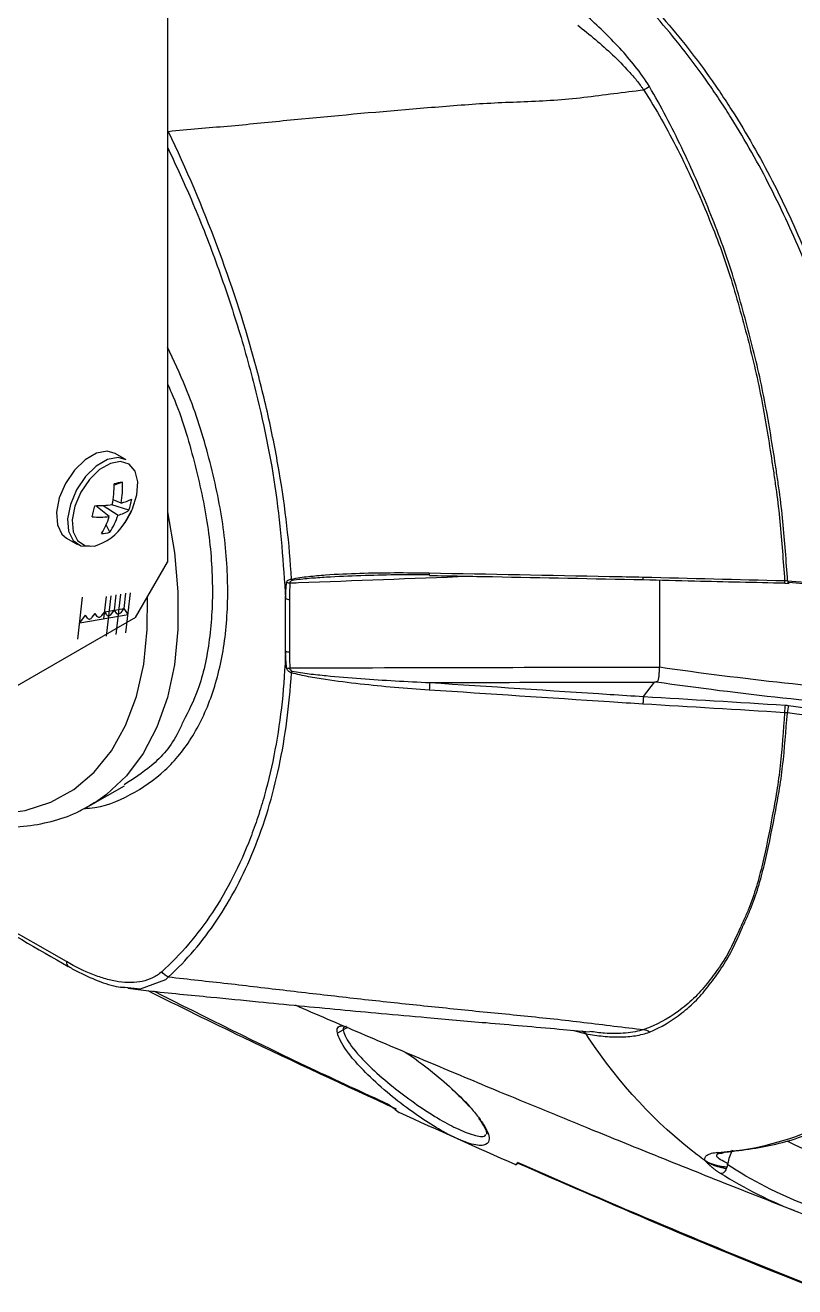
# Model space of a CAD drawing. Extents: x 9.3 to 87.2, y 1.1 to 68.8.
# Drawn here: x 58.481 to 60.612, y 1.267 to 4.759 of the extents above; entities that cross this region are included whole.
import ezdxf

# ---------------------------------------------------------------- set-up
doc = ezdxf.new("R2010")
doc.units = 0
doc.header["$MEASUREMENT"] = 0
doc.layers.add('OBJECT', color=7, linetype='CONTINUOUS')

msp = doc.modelspace()

# ---------------------------------------------------------------- linework, layer by layer
at = {"layer": 'OBJECT'}
for p, q in [((58.8751, 8.6006), (58.8751, 3.2727)), ((58.7612, 3.5556), (58.7305, 3.5733)), ((58.7504, 3.4937), (58.7275, 3.4855)), ((58.714, 3.3986), (58.6769, 3.429)), ((58.6786, 3.4275), (58.6779, 3.429)), ((58.6974, 3.4296), (58.7385, 3.4031)), ((58.7685, 3.4164), (58.721, 3.4317)), ((58.747, 3.4363), (58.7246, 3.445)), ((58.7154, 3.3557), (58.7052, 3.3756)), ((58.5955, 3.3395), (58.6262, 3.3218)), ((58.7867, 3.1196), (58.8751, 3.2727)), ((60.2372, 3.2233), (60.2372, 2.9816)), ((60.5846, 3.2142), (60.5969, 3.2138)), ((60.5924, 3.2212), (60.7807, 3.2069)), ((58.7068, 3.0676), (58.7194, 3.179)), ((58.7281, 3.1399), (58.7328, 3.1818)), ((58.7336, 3.0721), (58.7462, 3.1836)), ((58.7549, 3.1445), (58.7596, 3.1864)), ((58.7603, 3.0767), (58.7729, 3.1881)), ((58.6272, 3.0596), (58.6403, 3.1753)), ((58.6992, 3.1161), (58.7062, 3.1778)), ((58.7014, 3.1354), (58.7549, 3.1445)), ((58.7471, 3.1337), (58.7549, 3.1445)), ((58.766, 3.1275), (58.7549, 3.1445)), ((58.7605, 3.136), (58.7549, 3.1445)), ((59.2134, 3.1696), (59.2134, 3.0244)), ((58.7867, 3.1196), (57.9823, 2.6552)), ((58.6323, 3.1047), (58.766, 3.1275)), ((58.6323, 3.1047), (58.6479, 3.1263)), ((58.6535, 3.1178), (58.6479, 3.1263)), ((58.6669, 3.12), (58.6746, 3.1308)), ((58.6802, 3.1223), (58.6746, 3.1308)), ((58.6936, 3.1246), (58.7014, 3.1354)), ((58.707, 3.1269), (58.7014, 3.1354)), ((58.7203, 3.1292), (58.7281, 3.1399)), ((58.7337, 3.1314), (58.7281, 3.1399)), ((60.1933, 2.9007), (60.2237, 2.9407)), ((58.5954, 2.1667), (57.7627, 2.6434)), ((58.6621, 2.5995), (58.7563, 2.6539)), ((58.6728, 2.6059), (58.6621, 2.5995)), ((58.7438, 2.0974), (58.7576, 2.0961)), ((58.7576, 2.0961), (58.7657, 2.0953)), ((59.3739, 1.9842), (59.3457, 1.969)), ((59.9966, 1.9767), (60.0342, 1.967)), ((60.0342, 1.967), (60.0245, 1.9742)), ((60.0414, 1.9561), (60.0342, 1.967)), ((59.8464, 1.6085), (59.8398, 1.6042))]:
    msp.add_line(p, q, dxfattribs=at)
at = {"layer": 'OBJECT', "flags": 128}
for points in [[(58.7305, 3.5733), (58.7084, 3.5796), (58.6787, 3.5742), (58.6473, 3.5561), (58.6176, 3.5272), (58.5928, 3.4906), (58.5756, 3.4503), (58.5679, 3.4106), (58.5704, 3.376), (58.5831, 3.35), (58.5955, 3.3395)], [(58.7612, 3.5556), (58.7391, 3.5619), (58.7094, 3.5565), (58.678, 3.5384), (58.6483, 3.5095), (58.6235, 3.4729), (58.6063, 3.4326), (58.5985, 3.3929), (58.6011, 3.3583), (58.6137, 3.3323), (58.635, 3.3179), (58.6626, 3.3166), (58.6626, 3.3166)], [(58.7767, 3.4162), (58.7785, 3.4202), (58.7905, 3.4588), (58.793, 3.4948), (58.7857, 3.5241), (58.7693, 3.5436), (58.7456, 3.5512), (58.7173, 3.5461), (58.6873, 3.5288), (58.659, 3.5012), (58.6353, 3.4663), (58.6189, 3.4279), (58.6116, 3.3901), (58.614, 3.357), (58.6261, 3.3323), (58.6463, 3.3185), (58.6727, 3.3172), (58.6727, 3.3172)], [(58.8751, 3.4122), (58.8945, 3.2995), (58.9043, 3.1903), (58.9043, 3.0861), (58.8945, 2.9882), (58.8751, 2.8977), (58.8462, 2.8157), (58.8082, 2.7431), (58.7615, 2.6808), (58.7068, 2.6296), (58.6728, 2.6059)], [(58.7547, 3.3781), (58.7582, 3.383), (58.7767, 3.4162)], [(60.5959, 3.2164), (60.5953, 3.2151), (60.5947, 3.2144), (60.5941, 3.2142), (60.594, 3.2142)], [(58.0307, 2.6831), (58.0629, 2.6652), (58.1519, 2.6237), (58.2394, 2.5946), (58.3242, 2.5784), (58.4052, 2.5752), (58.4815, 2.5851), (58.552, 2.608), (58.6158, 2.6435), (58.672, 2.6913), (58.7201, 2.7506), (58.7593, 2.8208), (58.7892, 2.9009), (58.8093, 2.9899), (58.8194, 3.0866), (58.8199, 3.1771)], [(59.2022, 3.0269), (59.2022, 3.0514), (59.2022, 3.1494), (59.2022, 3.1722)], [(58.6535, 3.1178), (58.6547, 3.1163), (58.6562, 3.1153), (58.6579, 3.1149), (58.6597, 3.1149), (58.6616, 3.1155), (58.6635, 3.1166), (58.6652, 3.1181), (58.6669, 3.12)], [(58.6936, 3.1246), (58.692, 3.1227), (58.6902, 3.1211), (58.6883, 3.12), (58.6865, 3.1195), (58.6847, 3.1194), (58.683, 3.1199), (58.6815, 3.1209), (58.6802, 3.1223)], [(58.707, 3.1269), (58.7082, 3.1254), (58.7097, 3.1244), (58.7114, 3.124), (58.7132, 3.124), (58.7151, 3.1246), (58.7169, 3.1257), (58.7187, 3.1272), (58.7203, 3.1292)], [(58.7471, 3.1337), (58.7455, 3.1318), (58.7437, 3.1302), (58.7418, 3.1292), (58.7399, 3.1286), (58.7381, 3.1285), (58.7364, 3.129), (58.735, 3.13), (58.7337, 3.1314)], [(58.7657, 2.0953), (58.8009, 2.0919), (58.8705, 2.1177), (58.8783, 2.1246), (58.8783, 2.1246), (58.8783, 2.1246)], [(60.3634, 1.6163), (60.3639, 1.6159), (60.3644, 1.6155)]]:
    msp.add_lwpolyline(points, dxfattribs=at)
at = {"layer": 'OBJECT'}
for centre, radius, start, end in [((58.8689, 2.7717), 0.7318, 99.3188, 101.1409), ((58.4943, 3.4803), 0.2565, 350.113, 3.0017), ((58.4227, 3.4874), 0.3048, 349.4931, 0.4106), ((57.8549, 3.6206), 0.8416, 344.6622, 346.839), ((58.6751, 3.8181), 0.3891, 269.8976, 276.9891), ((58.7238, 3.5423), 0.1085, 282.32, 298.9849), ((58.5968, 3.4765), 0.182, 340.7113, 350.7899), ((58.6865, 3.6708), 0.2735, 265.8223, 275.7805), ((58.5077, 3.4646), 0.2166, 328.5663, 342.2823), ((58.5515, 3.4652), 0.1971, 326.2464, 341.6173), ((58.7173, 3.4912), 0.0907, 283.5239, 304.3652), ((58.5754, 3.507), 0.2208, 324.2814, 335.724), ((58.6335, 3.4558), 0.144, 285.7951, 327.3256), ((58.6859, 3.4534), 0.102, 273.6795, 286.7807), ((59.2136, 3.239), 0.0239, 249.2195, 270.5136), ((59.2467, 3.2359), 0.0299, 200.2879, 208.2701), ((59.6154, 3.2411), 0.0154, 173.5579, 200.0898), ((60.6002, 3.22), 0.0164, 173.7402, 198.5651), ((60.602, 3.2197), 0.00973, 171.5913, 214.8022), ((59.2125, 3.1915), 0.0219, 242.0656, 272.3126), ((59.2125, 3.0462), 0.0219, 242.0686, 272.3098), ((59.2127, 3.0024), 0.0235, 251.1004, 272.6924), ((59.1454, 2.9968), 0.0793, 337.4834, 340.9721), ((59.8836, 2.9089), 0.2836, 173.8347, 178.0689), ((60.845, 2.8489), 0.2612, 173.8296, 178.4608), ((60.6752, 2.8525), 0.0837, 163.7088, 178.1708), ((60.5422, 1.5886), 0.1174, 151.5319, 170.4531), ((61.1827, 2.8394), 1.3101, 243.1038, 277.5553)]:
    msp.add_arc(centre, radius, start, end, dxfattribs=at)
for points, knots in [([(60.0923, 4.9336), (60.1191, 4.9103), (60.1454, 4.8858), (60.1841, 4.8472), (60.1968, 4.834), (60.2219, 4.8073), (60.2343, 4.7937), (60.2707, 4.7523), (60.2942, 4.7238), (60.3398, 4.6654), (60.3619, 4.6355), (60.3942, 4.5896), (60.4047, 4.5741), (60.4255, 4.5427), (60.4358, 4.5268), (60.4658, 4.479), (60.485, 4.4467), (60.5399, 4.3494), (60.5732, 4.2835), (60.6192, 4.1834), (60.6339, 4.1498), (60.662, 4.0823), (60.6754, 4.0483), (60.7132, 3.9467), (60.7352, 3.8795), (60.7742, 3.7457), (60.7911, 3.6793), (60.8127, 3.5801), (60.8193, 3.5471), (60.8312, 3.4814), (60.8365, 3.4486), (60.8414, 3.4159)], [0, 0, 0, 0, 0.0625, 0.0625, 0.09375, 0.09375, 0.125, 0.125, 0.1875, 0.1875, 0.25, 0.25, 0.28125, 0.28125, 0.3125, 0.3125, 0.375, 0.375, 0.5, 0.5, 0.5625, 0.5625, 0.625, 0.625, 0.75, 0.75, 0.875, 0.875, 0.9375, 0.9375, 1, 1, 1, 1]), ([(60.8289, 3.4174), (60.8241, 3.4498), (60.8188, 3.4823), (60.8069, 3.5475), (60.8004, 3.5801), (60.7788, 3.6784), (60.762, 3.7443), (60.7232, 3.8768), (60.7013, 3.9435), (60.6638, 4.0441), (60.6504, 4.0778), (60.6226, 4.1447), (60.608, 4.1779), (60.5623, 4.2771), (60.5293, 4.3425), (60.4749, 4.439), (60.456, 4.4709), (60.4262, 4.5184), (60.4161, 4.5342), (60.3955, 4.5653), (60.3851, 4.5807), (60.3532, 4.6263), (60.3314, 4.656), (60.2863, 4.714), (60.2631, 4.7423), (60.2151, 4.7973), (60.1903, 4.824), (60.1522, 4.8625), (60.1393, 4.8751), (60.1198, 4.8934), (60.11, 4.9025), (60.0985, 4.9128), (60.0935, 4.9172), (60.0902, 4.9202), (60.0886, 4.9216), (60.0869, 4.9231)], [0, 0, 0, 0, 0.0625, 0.0625, 0.125, 0.125, 0.25, 0.25, 0.375, 0.375, 0.4375, 0.4375, 0.5, 0.5, 0.625, 0.625, 0.6875, 0.6875, 0.71875, 0.71875, 0.75, 0.75, 0.8125, 0.8125, 0.875, 0.875, 0.9375, 0.9375, 0.96875, 0.96875, 0.984375, 0.992188, 0.996094, 0.996094, 1, 1, 1, 1]), ([(60.2095, 4.589), (60.1977, 4.6089), (60.1845, 4.6272), (60.1568, 4.6623), (60.1423, 4.6791), (60.1125, 4.7114), (60.0972, 4.7271), (60.066, 4.7575), (60.0501, 4.7723), (60.0342, 4.7866)], [0, 0, 0, 0, 0.25, 0.25, 0.5, 0.5, 0.75, 0.75, 1, 1, 1, 1]), ([(60.0111, 4.759), (60.0275, 4.7462), (60.044, 4.7329), (60.0762, 4.7056), (60.0921, 4.6915), (60.1232, 4.6622), (60.1384, 4.647), (60.1602, 4.6228), (60.1674, 4.6146), (60.1777, 4.6017), (60.1811, 4.5974), (60.1861, 4.5907), (60.1877, 4.5885), (60.191, 4.5839), (60.1926, 4.5816), (60.1941, 4.5793)], [0, 0, 0, 0, 0.25, 0.25, 0.5, 0.5, 0.75, 0.75, 0.875, 0.875, 0.9375, 0.9375, 0.96875, 0.96875, 1, 1, 1, 1]), ([(60.1941, 4.5793), (60.1664, 4.5759), (60.1387, 4.5725), (60.0834, 4.5655), (60.0557, 4.5618), (60.0004, 4.5553), (59.9729, 4.5526), (59.9178, 4.549), (59.8904, 4.5478), (59.8355, 4.5456), (59.8081, 4.5446), (59.7532, 4.5419), (59.7258, 4.5401), (59.6709, 4.536), (59.6435, 4.5338), (59.5887, 4.5294), (59.5613, 4.5272), (59.4244, 4.5157), (59.3149, 4.5056), (59.1783, 4.4922), (59.151, 4.4895), (59.0964, 4.484), (59.0691, 4.4813), (58.9872, 4.4742), (58.9327, 4.4702), (58.8781, 4.4643)], [0, 0, 0, 0, 0.0625, 0.0625, 0.125, 0.125, 0.1875, 0.1875, 0.25, 0.25, 0.3125, 0.3125, 0.375, 0.375, 0.4375, 0.4375, 0.5, 0.5, 0.75, 0.75, 0.8125, 0.8125, 0.875, 0.875, 1, 1, 1, 1]), ([(60.1942, 4.5792), (60.2288, 4.5256), (60.2598, 4.4703), (60.3027, 4.3854), (60.3164, 4.3568), (60.3428, 4.2991), (60.3554, 4.2701), (60.3795, 4.2121), (60.3912, 4.1831), (60.4131, 4.1251), (60.4231, 4.0959), (60.4415, 4.0373), (60.4501, 4.0079), (60.4665, 3.9493), (60.4743, 3.9202), (60.4892, 3.8623), (60.4963, 3.8335), (60.5093, 3.7763), (60.5153, 3.7478), (60.5316, 3.6627), (60.5406, 3.6064), (60.5512, 3.5368), (60.5532, 3.5229), (60.5573, 3.4952), (60.5593, 3.4814), (60.565, 3.44), (60.5681, 3.4125), (60.5762, 3.3301), (60.58, 3.2756), (60.584, 3.2217)], [0, 0, 0, 0, 0.125, 0.125, 0.1875, 0.1875, 0.25, 0.25, 0.3125, 0.3125, 0.375, 0.375, 0.4375, 0.4375, 0.5, 0.5, 0.5625, 0.5625, 0.625, 0.625, 0.75, 0.75, 0.78125, 0.78125, 0.8125, 0.8125, 0.875, 0.875, 1, 1, 1, 1]), ([(60.5924, 3.2212), (60.5885, 3.2752), (60.5847, 3.33), (60.5765, 3.4127), (60.5733, 3.4403), (60.5675, 3.4819), (60.5655, 3.4958), (60.5614, 3.5236), (60.5593, 3.5375), (60.5486, 3.6075), (60.5394, 3.6639), (60.5228, 3.7494), (60.5168, 3.778), (60.5035, 3.8355), (60.4964, 3.8644), (60.4814, 3.9225), (60.4735, 3.9518), (60.4572, 4.0107), (60.4486, 4.0402), (60.4303, 4.099), (60.4204, 4.1284), (60.3987, 4.1868), (60.3873, 4.2159), (60.3638, 4.2743), (60.3516, 4.3035), (60.326, 4.3619), (60.3128, 4.3909), (60.2716, 4.4773), (60.2421, 4.5338), (60.2096, 4.5889)], [0, 0, 0, 0, 0.125, 0.125, 0.1875, 0.1875, 0.21875, 0.21875, 0.25, 0.25, 0.375, 0.375, 0.4375, 0.4375, 0.5, 0.5, 0.5625, 0.5625, 0.625, 0.625, 0.6875, 0.6875, 0.75, 0.75, 0.8125, 0.8125, 0.875, 0.875, 1, 1, 1, 1]), ([(59.2186, 3.2256), (59.2131, 3.3227), (59.2017, 3.4221), (59.1757, 3.5747), (59.1656, 3.6261), (59.1423, 3.7301), (59.1292, 3.7829), (59.0857, 3.9406), (59.0513, 4.0456), (58.9725, 4.2552), (58.9279, 4.3598), (58.8781, 4.4643)], [0, 0, 0, 0, 0.25, 0.25, 0.375, 0.375, 0.5, 0.5, 0.75, 0.75, 1, 1, 1, 1]), ([(58.8751, 4.4215), (58.8961, 4.3766), (58.9435, 4.2752), (59.0072, 4.1135), (59.0673, 3.9382), (59.1288, 3.7196), (59.1829, 3.4592), (59.1957, 3.2685), (59.2022, 3.1722)], [0, 0, 0, 0, 0.106881, 0.241463, 0.379863, 0.518264, 0.756565, 1, 1, 1, 1]), ([(58.645, 2.591), (58.6497, 2.5911), (58.6966, 2.593), (58.7739, 2.6259), (58.8714, 2.6914), (58.9487, 2.7877), (59.0044, 2.9091), (59.0374, 3.0523), (59.0458, 3.2137), (59.0306, 3.3882), (58.9902, 3.5711), (58.9386, 3.7332), (58.8925, 3.8309), (58.8751, 3.8676)], [0, 0, 0, 0, 0.011546, 0.114464, 0.217385, 0.320307, 0.423232, 0.526156, 0.629082, 0.732007, 0.834931, 0.937856, 1, 1, 1, 1]), ([(58.8751, 3.7662), (58.8787, 3.7585), (58.9095, 3.6912), (58.9484, 3.5615), (58.9886, 3.3834), (59.0033, 3.213), (58.9947, 3.0563), (58.9671, 2.9262), (58.9332, 2.8599), (58.9187, 2.8315)], [0, 0, 0, 0, 0.02215, 0.192246, 0.362341, 0.532436, 0.702531, 0.872625, 1, 1, 1, 1]), ([(63.1773, 3.2935), (63.151, 3.2892), (63.1245, 3.285), (63.0717, 3.2768), (62.9923, 3.2648), (62.9126, 3.2539), (62.7528, 3.2333), (62.6456, 3.2213), (62.43, 3.2007), (62.3219, 3.1923), (62.1056, 3.1788), (61.9973, 3.1739), (61.7804, 3.1675), (61.6717, 3.1661), (61.4544, 3.1668), (61.3461, 3.1689), (61.0226, 3.1804), (60.8084, 3.195), (60.5959, 3.2164)], [0, 0, 0, 0, 0.03125, 0.03125, 0.0625, 0.125, 0.125, 0.25, 0.25, 0.375, 0.375, 0.5, 0.5, 0.625, 0.625, 0.75, 0.75, 1, 1, 1, 1]), ([(59.2051, 3.2166), (59.2054, 3.2194), (59.207, 3.2216), (59.2119, 3.2244), (59.2151, 3.2251), (59.2186, 3.2256)], [0, 0, 0, 0, 0.5, 0.5, 1, 1, 1, 1]), ([(59.2138, 3.2151), (59.2136, 3.2069), (59.2135, 3.1987), (59.2134, 3.1906), (59.2134, 3.1836), (59.2134, 3.1766), (59.2134, 3.1696)], [0, 0, 0, 0, 0.000762036, 0.000762036, 0.000762036, 0.001413001, 0.001413001, 0.001413001, 0.001413001]), ([(59.2138, 3.2151), (59.2217, 3.2154), (59.3866, 3.2215), (59.5514, 3.2278), (59.7083, 3.2337)], [0, 0, 0, 0, 0.048127, 1, 1, 1, 1]), ([(59.2203, 3.2218), (59.2184, 3.2214), (59.2166, 3.2206), (59.2144, 3.2182), (59.2139, 3.2167), (59.2138, 3.2151)], [0, 0, 0, 0, 0.5, 0.5, 1, 1, 1, 1]), ([(59.2186, 3.2256), (59.2264, 3.2274), (59.2342, 3.2287), (59.2498, 3.2311), (59.2577, 3.2321), (59.2813, 3.2348), (59.2971, 3.2362), (59.3446, 3.2397), (59.3764, 3.2411), (59.472, 3.2439), (59.5361, 3.244), (59.6001, 3.2428)], [0, 0, 0, 0, 0.0625, 0.0625, 0.125, 0.125, 0.25, 0.25, 0.5, 0.5, 1, 1, 1, 1]), ([(59.6016, 3.238), (59.5378, 3.238), (59.4741, 3.2371), (59.3786, 3.234), (59.3469, 3.2327), (59.2993, 3.2298), (59.2835, 3.2287), (59.2597, 3.2267), (59.2518, 3.2259), (59.2361, 3.2241), (59.2282, 3.2231), (59.2203, 3.2218)], [0, 0, 0, 0, 0.5, 0.5, 0.75, 0.75, 0.875, 0.875, 0.9375, 0.9375, 1, 1, 1, 1]), ([(59.6001, 3.2428), (59.7665, 3.2397), (59.9328, 3.2365), (60.0991, 3.2332), (60.13, 3.2326), (60.1609, 3.232), (60.1918, 3.2314)], [0, 0, 0, 0, 0.01271374, 0.01271374, 0.01271374, 0.01507616, 0.01507616, 0.01507616, 0.01507616]), ([(59.601, 3.2357), (59.6592, 3.2347), (59.8564, 3.231), (60.0536, 3.227), (60.1926, 3.2242)], [0, 0, 0, 0, 0.295177, 1, 1, 1, 1]), ([(60.1926, 3.2245), (60.1926, 3.2245), (60.1924, 3.2243), (60.1921, 3.2257), (60.192, 3.2279), (60.1919, 3.23), (60.1919, 3.2309), (60.1918, 3.2314)], [0, 0, 0, 0, 0.11994, 0.452554, 0.785153, 0.879768, 1, 1, 1, 1]), ([(60.1926, 3.2244), (60.2401, 3.2232), (60.3709, 3.2198), (60.5016, 3.2169), (60.5847, 3.2151)], [0, 0, 0, 0, 0.3636776, 1, 1, 1, 1]), ([(59.2022, 3.0269), (59.199, 2.9306), (59.1892, 2.8393), (59.1648, 2.7098), (59.1551, 2.6679), (59.1381, 2.6069), (59.132, 2.5868), (59.119, 2.5474), (59.112, 2.528), (59.0755, 2.4333), (59.0404, 2.3646), (58.9586, 2.2411), (58.912, 2.1863), (58.8593, 2.1388)], [0, 0, 0, 0, 0.25, 0.25, 0.375, 0.375, 0.4375, 0.4375, 0.5, 0.5, 0.75, 0.75, 1, 1, 1, 1]), ([(59.2134, 3.0244), (59.2134, 3.0162), (59.2134, 3.008), (59.2135, 2.9999), (59.2135, 2.9929), (59.2136, 2.9859), (59.2138, 2.979)], [0, 0, 0, 0, 0.000762003, 0.000762003, 0.000762003, 0.001412997, 0.001412997, 0.001412997, 0.001412997]), ([(59.2186, 2.9665), (59.2151, 2.9671), (59.2118, 2.9689), (59.207, 2.9739), (59.2054, 2.9772), (59.2051, 2.9802)], [0, 0, 0, 0, 0.5, 0.5, 1, 1, 1, 1]), ([(60.2372, 2.9814), (60.0708, 2.9811), (59.9044, 2.9807), (59.738, 2.9803), (59.5632, 2.9799), (59.3885, 2.9794), (59.2138, 2.979)], [0.00000011, 0.00000011, 0.00000011, 0.00000011, 0.0126919, 0.0126919, 0.0126919, 0.02601659, 0.02601659, 0.02601659, 0.02601659]), ([(59.2138, 2.979), (59.2139, 2.9773), (59.2144, 2.9756), (59.2166, 2.9726), (59.2184, 2.9714), (59.2203, 2.971)], [0, 0, 0, 0, 0.5, 0.5, 1, 1, 1, 1]), ([(59.2203, 2.971), (59.2281, 2.9694), (59.236, 2.9681), (59.2517, 2.9658), (59.2596, 2.9647), (59.2833, 2.9617), (59.2992, 2.96), (59.3468, 2.9553), (59.3786, 2.9527), (59.4741, 2.9457), (59.5378, 2.9422), (59.6016, 2.9394)], [0, 0, 0, 0, 0.0625, 0.0625, 0.125, 0.125, 0.25, 0.25, 0.5, 0.5, 1, 1, 1, 1]), ([(60.2372, 2.9814), (60.2371, 2.9782), (60.2369, 2.9746), (60.2363, 2.967), (60.236, 2.963), (60.2353, 2.9553), (60.2348, 2.9516), (60.2339, 2.9467), (60.2336, 2.9452), (60.2325, 2.9432), (60.232, 2.9426), (60.2304, 2.9418), (60.2295, 2.9416), (60.2285, 2.9415)], [0, 0, 0, 0, 0.25, 0.25, 0.5, 0.5, 0.75, 0.75, 0.875, 0.875, 0.9375, 0.9375, 1, 1, 1, 1]), ([(63.0266, 2.97), (62.7995, 2.9388), (62.5686, 2.9155), (62.1045, 2.8852), (61.8711, 2.8781), (61.4012, 2.88), (61.167, 2.8891), (60.7002, 2.9233), (60.4672, 2.9485), (60.2372, 2.9816)], [0, 0, 0, 0, 0.25, 0.25, 0.5, 0.5, 0.75, 0.75, 1, 1, 1, 1]), ([(58.8783, 2.1246), (58.9279, 2.1704), (58.9724, 2.2228), (59.0511, 2.3401), (59.0854, 2.405), (59.1288, 2.512), (59.142, 2.5493), (59.1653, 2.6263), (59.1755, 2.6659), (59.2015, 2.7886), (59.2131, 2.8751), (59.2186, 2.9665)], [0, 0, 0, 0, 0.25, 0.25, 0.5, 0.5, 0.625, 0.625, 0.75, 0.75, 1, 1, 1, 1]), ([(59.6001, 2.9185), (59.5361, 2.9227), (59.4722, 2.9281), (59.3765, 2.9388), (59.3446, 2.9427), (59.297, 2.9499), (59.2811, 2.9526), (59.2575, 2.9571), (59.2497, 2.9587), (59.2341, 2.9622), (59.2263, 2.9641), (59.2186, 2.9665)], [0, 0, 0, 0, 0.5, 0.5, 0.75, 0.75, 0.875, 0.875, 0.9375, 0.9375, 1, 1, 1, 1]), ([(59.6016, 2.9394), (59.6559, 2.9395), (59.7102, 2.9396), (59.7644, 2.9398), (59.9175, 2.9401), (60.0706, 2.9404), (60.2237, 2.9407)], [0.00348022, 0.00348022, 0.00348022, 0.00348022, 0.00762, 0.00762, 0.00762, 0.01929564, 0.01929564, 0.01929564, 0.01929564]), ([(59.6016, 2.9394), (59.7679, 2.9284), (59.9342, 2.9175), (60.1006, 2.9067), (60.1315, 2.9047), (60.1624, 2.9027), (60.1932, 2.9007), (60.1932, 2.9007), (60.1933, 2.9007), (60.1933, 2.9007)], [0, 0, 0, 0, 0.01271294, 0.01271294, 0.01271294, 0.01507417, 0.01507417, 0.01507417, 0.01507436, 0.01507436, 0.01507436, 0.01507436]), ([(60.2237, 2.9407), (60.2238, 2.9407), (60.2238, 2.9407), (60.2238, 2.9407), (60.224, 2.9408), (60.2241, 2.9409), (60.2242, 2.9409), (60.2249, 2.9411), (60.2255, 2.9412), (60.2262, 2.9412), (60.227, 2.9413), (60.2277, 2.9414), (60.2285, 2.9415)], [0, 0, 0, 0, 0.0000044564, 0.0000044564, 0.0000044564, 0.0000160623, 0.0000160623, 0.0000160623, 0.0000688807, 0.0000688807, 0.0000688807, 0.0001278285, 0.0001278285, 0.0001278285, 0.0001278285]), ([(60.2285, 2.9415), (60.3449, 2.9247), (60.4618, 2.9099), (60.697, 2.8844), (60.8149, 2.8737), (61.1692, 2.8477), (61.4062, 2.8386), (61.8816, 2.837), (62.1178, 2.8444), (62.4699, 2.8678), (62.587, 2.8777), (62.7616, 2.8956), (62.8197, 2.9021), (62.9064, 2.9126), (62.9353, 2.9162), (62.9929, 2.9237), (63.0217, 2.9276), (63.0505, 2.9315)], [0, 0, 0, 0, 0.125, 0.125, 0.25, 0.25, 0.5, 0.5, 0.75, 0.75, 0.875, 0.875, 0.9375, 0.9375, 0.96875, 0.96875, 1, 1, 1, 1]), ([(60.1918, 2.8797), (60.1609, 2.8817), (60.13, 2.8837), (60.0991, 2.8857), (59.9328, 2.8966), (59.7664, 2.9075), (59.6001, 2.9185)], [0, 0, 0, 0, 0.00236285, 0.00236285, 0.00236285, 0.01507617, 0.01507617, 0.01507617, 0.01507617]), ([(60.1933, 2.9007), (60.193, 2.8982), (60.1926, 2.8946), (60.1921, 2.8868), (60.1919, 2.8828), (60.1918, 2.8797)], [0, 0, 0, 0, 0.5, 0.5, 1, 1, 1, 1]), ([(60.5949, 2.876), (60.8072, 2.8457), (61.0209, 2.8224), (61.3436, 2.7983), (61.4515, 2.792), (61.668, 2.7831), (61.7763, 2.7806), (62.1004, 2.7783), (62.3158, 2.7841), (62.6381, 2.804), (62.7449, 2.8124), (62.9042, 2.8278), (62.9572, 2.8334), (63.0364, 2.8425), (63.076, 2.8472), (63.1154, 2.8521), (63.1417, 2.8555), (63.1549, 2.8572), (63.168, 2.859)], [0, 0, 0, 0, 0.25, 0.25, 0.375, 0.375, 0.5, 0.5, 0.75, 0.75, 0.875, 0.875, 0.9375, 0.9375, 0.96875, 0.984375, 0.984375, 1, 1, 1, 1]), ([(58.9187, 2.8315), (58.9143, 2.8214), (58.8925, 2.7715), (58.8384, 2.7095), (58.7806, 2.6726), (58.7549, 2.6562)], [0, 0, 0, 0, 0.122446, 0.609975, 1, 1, 1, 1]), ([(60.584, 2.8559), (60.5802, 2.8063), (60.5768, 2.7575), (60.5691, 2.686), (60.5662, 2.6624), (60.5604, 2.6276), (60.5583, 2.6161), (60.5541, 2.5931), (60.5521, 2.5817), (60.5416, 2.525), (60.5329, 2.4807), (60.5176, 2.4162), (60.512, 2.3951), (60.4996, 2.3537), (60.4927, 2.3335), (60.4808, 2.3038), (60.4765, 2.2942), (60.4677, 2.2751), (60.4634, 2.2656), (60.4507, 2.2376), (60.4424, 2.2193), (60.4243, 2.1842), (60.4145, 2.1674), (60.3978, 2.1436), (60.3921, 2.1358), (60.3807, 2.1206), (60.375, 2.1131), (60.3574, 2.0913), (60.3451, 2.0775), (60.3253, 2.0582), (60.3185, 2.0521), (60.3044, 2.0404), (60.2971, 2.0348), (60.2604, 2.0082), (60.229, 1.9909), (60.1943, 1.9785)], [0, 0, 0, 0, 0.125, 0.125, 0.1875, 0.1875, 0.21875, 0.21875, 0.25, 0.25, 0.375, 0.375, 0.4375, 0.4375, 0.5, 0.5, 0.53125, 0.53125, 0.5625, 0.5625, 0.625, 0.625, 0.6875, 0.6875, 0.71875, 0.71875, 0.75, 0.75, 0.8125, 0.8125, 0.84375, 0.84375, 0.875, 0.875, 1, 1, 1, 1]), ([(60.2096, 1.9718), (60.242, 1.985), (60.2715, 2.0029), (60.3133, 2.0357), (60.327, 2.0476), (60.3523, 2.0735), (60.3641, 2.0875), (60.3868, 2.1169), (60.3978, 2.1323), (60.4196, 2.1644), (60.4294, 2.1814), (60.4474, 2.2169), (60.4556, 2.2353), (60.4682, 2.2635), (60.4725, 2.273), (60.4812, 2.2922), (60.4856, 2.3019), (60.4976, 2.3316), (60.5046, 2.3519), (60.5172, 2.3934), (60.5228, 2.4146), (60.5385, 2.4791), (60.5474, 2.5235), (60.5582, 2.5804), (60.5604, 2.5918), (60.5646, 2.6148), (60.5668, 2.6263), (60.5728, 2.6612), (60.5759, 2.6848), (60.584, 2.7565), (60.5876, 2.8055), (60.5916, 2.8552)], [0, 0, 0, 0, 0.125, 0.125, 0.1875, 0.1875, 0.25, 0.25, 0.3125, 0.3125, 0.375, 0.375, 0.4375, 0.4375, 0.46875, 0.46875, 0.5, 0.5, 0.5625, 0.5625, 0.625, 0.625, 0.75, 0.75, 0.78125, 0.78125, 0.8125, 0.8125, 0.875, 0.875, 1, 1, 1, 1]), ([(63.1799, 2.8384), (62.9686, 2.8102), (62.755, 2.7894), (62.3228, 2.7626), (62.1061, 2.7566), (61.78, 2.7588), (61.6711, 2.7614), (61.4533, 2.7704), (61.3447, 2.7767), (61.0201, 2.801), (60.8052, 2.8246), (60.5916, 2.8552)], [0, 0, 0, 0, 0.25, 0.25, 0.5, 0.5, 0.625, 0.625, 0.75, 0.75, 1, 1, 1, 1]), ([(58.0148, 2.6739), (58.0301, 2.6642), (58.0745, 2.6361), (58.1487, 2.6007), (58.2363, 2.5678), (58.3227, 2.5468), (58.4066, 2.5377), (58.487, 2.5405), (58.5626, 2.5557), (58.6253, 2.5779), (58.6597, 2.5994), (58.6732, 2.6078)], [0, 0, 0, 0, 0.065266, 0.189447, 0.313702, 0.437755, 0.561213, 0.683584, 0.80445, 0.923719, 1, 1, 1, 1]), ([(57.7509, 2.6434), (57.8623, 2.5794), (58.1457, 2.4164), (58.4288, 2.2525), (58.6007, 2.153)], [0, 0, 0, 0, 0.392736, 1, 1, 1, 1]), ([(60.3995, 1.6388), (60.4902, 1.6447), (60.578, 1.6657), (60.7053, 1.7198), (60.7471, 1.7418), (60.8078, 1.78), (60.8277, 1.7936), (60.8665, 1.8225), (60.8855, 1.8377), (60.9408, 1.8857), (60.9754, 1.9205), (61.0243, 1.9771), (61.0401, 1.9968), (61.0705, 2.0374), (61.0997, 2.0794), (61.1265, 2.1243), (61.1521, 2.1706), (61.1642, 2.1945), (61.1987, 2.2676), (61.219, 2.3188), (61.2367, 2.3723)], [0, 0, 0, 0, 0.25, 0.25, 0.375, 0.375, 0.4375, 0.4375, 0.5, 0.5, 0.625, 0.625, 0.6875, 0.6875, 0.75, 0.8125, 0.8125, 0.875, 0.875, 1, 1, 1, 1]), ([(58.8593, 2.1388), (58.8517, 2.1319), (58.8432, 2.1263), (58.8252, 2.1176), (58.8156, 2.1144), (58.7954, 2.1101), (58.7847, 2.109), (58.7628, 2.1088), (58.7515, 2.1096), (58.7284, 2.113), (58.7166, 2.1156), (58.6927, 2.1223), (58.6807, 2.1263), (58.6445, 2.1404), (58.6201, 2.1524), (58.5954, 2.1667)], [0, 0, 0, 0, 0.125, 0.125, 0.25, 0.25, 0.375, 0.375, 0.5, 0.5, 0.625, 0.625, 0.75, 0.75, 1, 1, 1, 1]), ([(58.5954, 2.1667), (58.5957, 2.1641), (58.5962, 2.1589), (58.5988, 2.1544), (58.6013, 2.1535), (58.6019, 2.1533)], [0, 0, 0, 0, 0.432854, 0.865699, 1, 1, 1, 1]), ([(58.6018, 2.1531), (58.6062, 2.1505), (58.6305, 2.1362), (58.675, 2.1159), (58.7226, 2.099), (58.7493, 2.096), (58.7573, 2.0951)], [0, 0, 0, 0, 0.085885, 0.474576, 0.844452, 1, 1, 1, 1]), ([(58.8783, 2.1246), (58.9328, 2.1181), (58.9874, 2.1125), (59.0692, 2.1032), (59.0965, 2.1), (59.1512, 2.0935), (59.1785, 2.0903), (59.2604, 2.0807), (59.3151, 2.0744), (59.3972, 2.0651), (59.4246, 2.062), (59.4793, 2.056), (59.5614, 2.0472), (59.671, 2.036), (59.7532, 2.0277), (59.8081, 2.0223), (59.8355, 2.0196), (59.8904, 2.014), (59.9179, 2.0112), (59.973, 2.0052), (60.0006, 2.002), (60.0559, 1.9953), (60.0835, 1.9919), (60.1389, 1.9851), (60.1666, 1.9818), (60.1943, 1.9785)], [0, 0, 0, 0, 0.125, 0.125, 0.1875, 0.1875, 0.25, 0.25, 0.375, 0.375, 0.4375, 0.4375, 0.5, 0.625, 0.6875, 0.6875, 0.75, 0.75, 0.8125, 0.8125, 0.875, 0.875, 0.9375, 0.9375, 1, 1, 1, 1]), ([(58.7655, 2.0931), (58.7847, 2.0908), (58.8611, 2.0813), (58.9819, 2.0703), (59.1209, 2.0563), (59.2401, 2.0447), (59.3532, 2.034), (59.4709, 2.0231), (59.6055, 2.011), (59.77, 1.9967), (59.9205, 1.9838), (60.0161, 1.975), (60.0442, 1.9724)], [0, 0, 0, 0, 0.045257, 0.180177, 0.283479, 0.371826, 0.460272, 0.548837, 0.647753, 0.775914, 0.934093, 1, 1, 1, 1]), ([(58.8205, 2.0865), (58.9084, 2.0431), (59.1377, 1.9298), (59.3667, 1.8245), (59.508, 1.7595)], [0, 0, 0, 0, 0.383169, 1, 1, 1, 1]), ([(59.4889, 1.7707), (59.4166, 1.8039), (59.1998, 1.9034), (58.9823, 2.0122), (58.8373, 2.0847)], [0, 0, 0, 0, 0.333143, 1, 1, 1, 1]), ([(59.2286, 2.0468), (59.2585, 2.0338), (59.3497, 1.9943), (59.5022, 1.9294), (59.6565, 1.8644), (59.7863, 1.8103), (59.9031, 1.762), (60.0464, 1.7033), (60.2208, 1.6326), (60.4119, 1.556), (60.5447, 1.5038), (60.6091, 1.4784)], [0, 0, 0, 0, 0.065668, 0.200349, 0.332742, 0.4018, 0.482691, 0.586121, 0.712001, 0.860223, 1, 1, 1, 1]), ([(59.7366, 1.7358), (59.7426, 1.7273), (59.7612, 1.7012), (59.7704, 1.6713), (59.7542, 1.6554), (59.7165, 1.66), (59.6632, 1.6821), (59.6042, 1.7156), (59.5424, 1.7576), (59.479, 1.8075), (59.4232, 1.859), (59.3733, 1.914), (59.3448, 1.9606), (59.3422, 1.9878), (59.3584, 1.989), (59.3621, 1.9893)], [0, 0, 0, 0, 0.049129, 0.152642, 0.233136, 0.31402, 0.385111, 0.451069, 0.518732, 0.59329, 0.678251, 0.754859, 0.86869, 0.970325, 1, 1, 1, 1]), ([(59.3707, 1.987), (59.3698, 1.9869), (59.3581, 1.9858), (59.3641, 1.9617), (59.3924, 1.9199), (59.4415, 1.8695), (59.4956, 1.8224), (59.5565, 1.7765), (59.6154, 1.7376), (59.6715, 1.7063), (59.7205, 1.6861), (59.7505, 1.6801), (59.7552, 1.6864), (59.7564, 1.6881)], [0, 0, 0, 0, 0.011525, 0.143105, 0.291129, 0.390777, 0.501025, 0.597322, 0.684241, 0.768594, 0.859392, 0.963045, 1, 1, 1, 1]), ([(60.0342, 1.967), (60.0501, 1.964), (60.066, 1.9618), (60.0972, 1.9589), (60.1127, 1.9582), (60.1427, 1.9585), (60.1572, 1.9596), (60.1849, 1.9639), (60.1979, 1.9671), (60.2096, 1.9718)], [0, 0, 0, 0, 0.25, 0.25, 0.5, 0.5, 0.75, 0.75, 1, 1, 1, 1]), ([(60.1943, 1.9785), (60.1943, 1.9785), (60.1792, 1.9738), (60.1439, 1.9676), (60.0923, 1.9667), (60.0581, 1.9716), (60.0443, 1.9735)], [0, 0, 0, 0, 0.000011, 0.368132, 0.746077, 1, 1, 1, 1]), ([(59.533, 1.9165), (59.5331, 1.9165), (59.5536, 1.9038), (59.5977, 1.8703), (59.6604, 1.8185), (59.708, 1.7714), (59.729, 1.7453), (59.7366, 1.7358)], [0, 0, 0, 0, 0.001322, 0.241576, 0.512428, 0.822503, 1, 1, 1, 1]), ([(59.662, 1.8143), (59.6654, 1.8113), (59.6822, 1.7963), (59.6972, 1.7805), (59.7084, 1.7682), (59.7098, 1.7667)], [0, 0, 0, 0, 0.184182, 0.898105, 1, 1, 1, 1]), ([(60.4192, 1.6392), (60.4696, 1.6453), (60.5684, 1.6574), (60.6776, 1.699), (60.7457, 1.7325), (60.7679, 1.7455), (60.7764, 1.7504)], [0, 0, 0, 0, 0.408657, 0.801933, 0.924744, 1, 1, 1, 1]), ([(59.7366, 1.733), (59.7399, 1.7285), (59.7499, 1.7155), (59.7575, 1.6991), (59.7586, 1.6923), (59.7591, 1.6891)], [0, 0, 0, 0, 0.2152433, 0.6376214, 1, 1, 1, 1]), ([(59.8449, 1.6086), (59.8444, 1.6085), (59.8435, 1.6083), (59.8443, 1.6099), (59.8447, 1.6107)], [0, 0, 0, 0, 0.533878, 1, 1, 1, 1]), ([(59.8451, 1.6091), (59.9659, 1.5565), (60.2376, 1.4381), (60.5094, 1.3254), (60.659, 1.2669), (60.6594, 1.2667)], [0, 0, 0, 0, 0.444042, 0.998524, 1, 1, 1, 1]), ([(60.3633, 1.6163), (60.3626, 1.6193), (60.3627, 1.622), (60.3647, 1.6271), (60.3666, 1.6294), (60.3725, 1.6333), (60.3764, 1.6349), (60.3863, 1.6375), (60.3923, 1.6383), (60.3995, 1.6388)], [0, 0, 0, 0, 0.25, 0.25, 0.5, 0.5, 0.75, 0.75, 1, 1, 1, 1]), ([(60.3644, 1.6155), (60.3645, 1.6154), (60.3648, 1.6151), (60.3652, 1.6146), (60.3656, 1.6141), (60.366, 1.6137), (60.3664, 1.6132), (60.3668, 1.6128), (60.3672, 1.6123), (60.3677, 1.6119), (60.3681, 1.6114), (60.3685, 1.611), (60.3689, 1.6105), (60.3694, 1.61), (60.3698, 1.6096), (60.3702, 1.6091), (60.3707, 1.6087), (60.3715, 1.6079), (60.3726, 1.6067), (60.3742, 1.6052), (60.3758, 1.6037), (60.3775, 1.6021), (60.3793, 1.6005), (60.3811, 1.5989), (60.3831, 1.5973), (60.3851, 1.5957), (60.3872, 1.594), (60.3895, 1.5923), (60.3918, 1.5906), (60.3943, 1.5889), (60.3969, 1.5871), (60.3996, 1.5852), (60.4024, 1.5834), (60.4044, 1.5821), (60.4054, 1.5815)], [0, 0, 0, 0, 0.014682, 0.029363, 0.044045, 0.058727, 0.073408, 0.08809, 0.102772, 0.117454, 0.132135, 0.146817, 0.161499, 0.17618, 0.190862, 0.205544, 0.220225, 0.234907, 0.282725, 0.330544, 0.378362, 0.42618, 0.473999, 0.521817, 0.569635, 0.617454, 0.665272, 0.71309, 0.760908, 0.808727, 0.856545, 0.904363, 0.952182, 1, 1, 1, 1]), ([(60.4237, 1.5976), (60.4198, 1.5981), (60.4125, 1.599), (60.402, 1.6009), (60.3917, 1.6033), (60.3818, 1.6064), (60.3724, 1.6105), (60.3669, 1.6139), (60.3644, 1.6155)], [0, 0, 0, 0, 0.179941, 0.346709, 0.4995, 0.68442, 0.851154, 1, 1, 1, 1]), ([(60.4221, 1.5935), (60.421, 1.5937), (60.419, 1.5942), (60.4159, 1.5949), (60.4129, 1.5957), (60.4098, 1.5964), (60.4069, 1.5972), (60.4039, 1.5979), (60.4009, 1.5987), (60.398, 1.5996), (60.3952, 1.6004), (60.3923, 1.6013), (60.3896, 1.6023), (60.3868, 1.6033), (60.3841, 1.6044), (60.3815, 1.6056), (60.3789, 1.6068), (60.3769, 1.6078), (60.3755, 1.6085), (60.3748, 1.609), (60.374, 1.6094), (60.3733, 1.6099), (60.3725, 1.6103), (60.3717, 1.6108), (60.371, 1.6112), (60.3703, 1.6117), (60.3695, 1.6122), (60.3688, 1.6126), (60.368, 1.6131), (60.3673, 1.6136), (60.3666, 1.6141), (60.3658, 1.6146), (60.3651, 1.615), (60.3646, 1.6154), (60.3644, 1.6155)], [0, 0, 0, 0, 0.047818, 0.095637, 0.143455, 0.191273, 0.239092, 0.28691, 0.334728, 0.382546, 0.430365, 0.478183, 0.526001, 0.57382, 0.621638, 0.669456, 0.717275, 0.765093, 0.779775, 0.794456, 0.809138, 0.82382, 0.838501, 0.853183, 0.867865, 0.882546, 0.897228, 0.91191, 0.926592, 0.941273, 0.955955, 0.970637, 0.985318, 1, 1, 1, 1]), ([(60.4264, 1.6081), (60.4121, 1.6152), (60.3908, 1.6259), (60.3973, 1.6329), (60.3994, 1.6352)], [0, 0, 0, 0, 0.666052, 1, 1, 1, 1]), ([(60.3985, 1.635), (60.3991, 1.6352), (60.4002, 1.6356), (60.407, 1.6363), (60.4104, 1.6366)], [0, 0, 0, 0, 0.496437, 1, 1, 1, 1]), ([(60.4264, 1.6081), (60.4261, 1.6067), (60.4254, 1.603), (60.4243, 1.5997), (60.4237, 1.5976)], [0, 0, 0, 0, 0.3941951, 1, 1, 1, 1]), ([(60.4054, 1.5815), (60.4076, 1.5807), (60.4114, 1.5805), (60.4145, 1.582), (60.4158, 1.583)], [0, 0, 0, 0, 0.2121658, 0.4015985, 0.4015985, 0.4015985, 0.4015985]), ([(60.4054, 1.5815), (60.4738, 1.5382), (60.5461, 1.5021), (60.6604, 1.4588), (60.6994, 1.4461), (60.7794, 1.4245), (60.8202, 1.4155), (60.8618, 1.4084)], [0, 0, 0, 0, 0.5, 0.5, 0.75, 0.75, 1, 1, 1, 1]), ([(60.4221, 1.5935), (60.4214, 1.5912), (60.4206, 1.5891), (60.4194, 1.5872), (60.4193, 1.587), (60.4192, 1.5869)], [0.3137582, 0.3137582, 0.3137582, 0.3137582, 0.5, 0.5, 0.5156324, 0.5156324, 0.5156324, 0.5156324]), ([(60.8923, 1.4245), (60.8494, 1.4318), (60.8074, 1.4412), (60.7251, 1.4638), (60.685, 1.477), (60.5677, 1.5225), (60.4936, 1.5605), (60.4237, 1.6062)], [0, 0, 0, 0, 0.25, 0.25, 0.5, 0.5, 1, 1, 1, 1])]:
    msp.add_open_spline(points, degree=3, knots=knots, dxfattribs=at)
for points in [[(60.2095, 4.589), (60.2046, 4.5858), (60.1994, 4.5825), (60.1941, 4.5793)], [(59.2022, 3.1722), (59.2027, 3.1871), (59.2035, 3.2019), (59.2051, 3.2166)], [(60.1918, 3.2314), (60.3225, 3.228), (60.4533, 3.2248), (60.584, 3.2217)], [(60.584, 3.2217), (60.5868, 3.2217), (60.5896, 3.2215), (60.5924, 3.2212)], [(59.2051, 2.9802), (59.2035, 2.9958), (59.2027, 3.0114), (59.2022, 3.0269)], [(60.2372, 2.9816), (60.2372, 2.9816), (60.2372, 2.9815), (60.2372, 2.9814)], [(60.1933, 2.9007), (60.324, 2.8929), (60.4547, 2.885), (60.5854, 2.8769)], [(60.1933, 2.9007), (60.1933, 2.9007), (60.1933, 2.9007), (60.1933, 2.9007)], [(60.584, 2.8559), (60.4533, 2.864), (60.3226, 2.8719), (60.1918, 2.8797)], [(60.5854, 2.8769), (60.5886, 2.8767), (60.5918, 2.8764), (60.5949, 2.876)], [(60.5916, 2.8552), (60.5891, 2.8555), (60.5865, 2.8557), (60.584, 2.8559)], [(58.8783, 2.1246), (58.8709, 2.1268), (58.8639, 2.132), (58.8593, 2.1388)], [(60.0342, 1.967), (60.0342, 1.967), (60.0342, 1.967), (60.0342, 1.967)], [(60.342, 1.6321), (60.2276, 1.719), (60.1268, 1.8274), (60.0414, 1.9561)], [(60.2096, 1.9718), (60.2047, 1.9749), (60.1996, 1.9772), (60.1943, 1.9785)], [(59.4889, 1.7707), (59.4979, 1.7636), (59.5072, 1.7565), (59.5165, 1.7495)], [(59.8398, 1.6042), (59.7321, 1.6517), (59.6243, 1.7002), (59.5165, 1.7495)], [(59.8398, 1.6042), (59.8419, 1.6061), (59.8435, 1.6082), (59.8447, 1.6107)], [(60.6531, 1.2708), (60.3842, 1.3784), (60.1147, 1.4917), (59.8447, 1.6107)], [(60.3633, 1.6163), (60.3561, 1.6215), (60.3491, 1.6267), (60.342, 1.6321)], [(60.4094, 1.6365), (60.406, 1.6365), (60.4026, 1.6373), (60.3995, 1.6388)], [(60.4192, 1.6392), (60.4163, 1.6376), (60.4129, 1.6366), (60.4094, 1.6365)], [(60.4158, 1.583), (60.4171, 1.584), (60.4183, 1.5853), (60.4192, 1.5869)], [(60.4237, 1.5976), (60.4232, 1.5962), (60.4227, 1.5948), (60.4221, 1.5935)]]:
    msp.add_open_spline(points, degree=3, dxfattribs=at)

doc.saveas('drawing.dxf')
